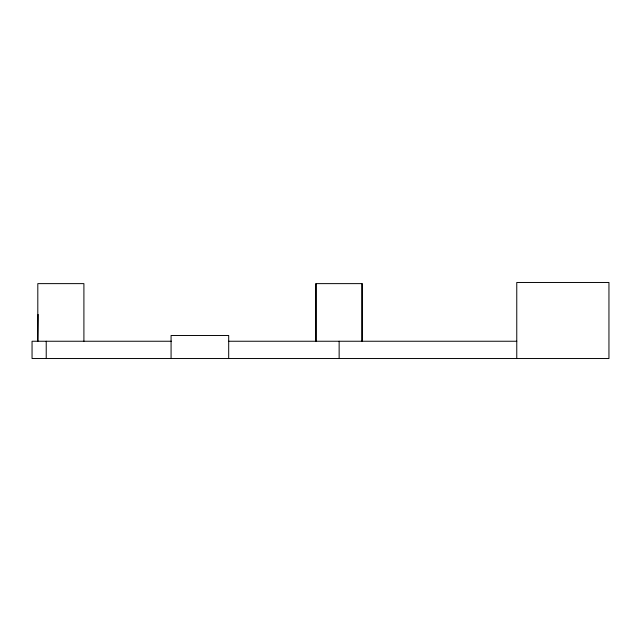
<?xml version="1.0" encoding="UTF-8"?>
<svg xmlns="http://www.w3.org/2000/svg" width="641" height="641" viewBox="0 0 641 641"><rect width="100%" height="100%" fill="white"/><g stroke="black" fill="none" stroke-linecap="round" stroke-linejoin="round"><path stroke-width="0.96" d="M38.14 314.419L37.811 341.244L37.811 283.626L83.907 283.626L83.907 341.244M171.516 341.244L32.05 341.244L32.05 358.527L608.95 358.527L608.95 282.473L516.766 282.473L516.766 358.527M228.693 341.244L516.766 341.244M362.181 341.244L362.181 283.626L315.861 283.626L315.861 341.244M361.957 283.626L361.957 341.244M339.137 341.244L339.137 358.527M316.093 283.626L316.093 341.244M228.693 358.527L228.693 335.483L171.075 335.483L171.075 358.527M46.224 341.244L46.224 358.527"/></g></svg>
